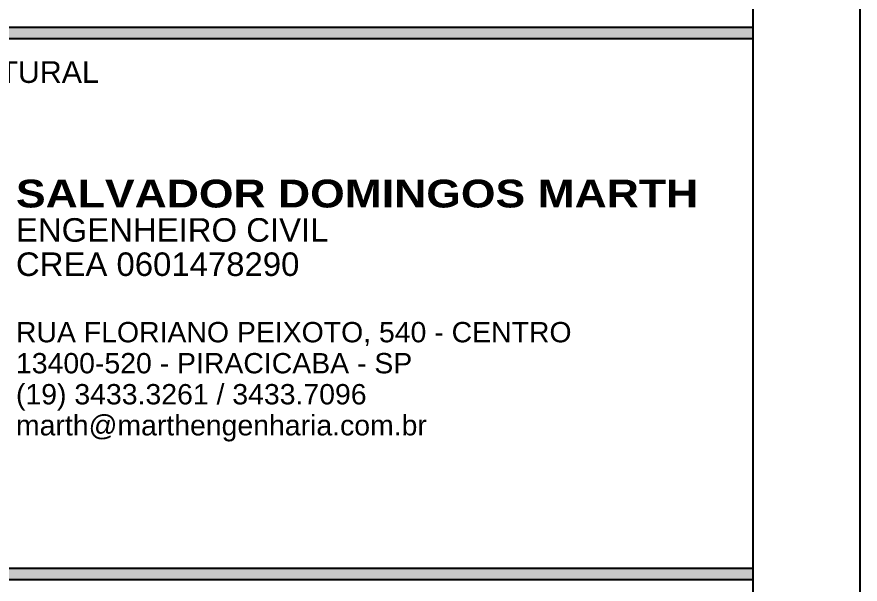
# Model space of a CAD drawing. Extents: x 0 to 7795, y 0 to 4205.
# Drawn here: x 7401.1 to 7795, y 614.8 to 879.8 of the extents above; entities that cross this region are included whole.
import ezdxf

# ---------------------------------------------------------------- set-up
doc = ezdxf.new("R2010")
doc.units = 0
doc.header["$MEASUREMENT"] = 0
for name, color, linetype in [('MTH-179', 1, 'CONTINUOUS'), ('MTH-CARIMBO-TXT1', 1, 'CONTINUOUS'), ('MTH-CARIMBO-TXT2', 1, 'CONTINUOUS'), ('MTH-CARIMBOEFORMATO', 1, 'CONTINUOUS'), ('MTH-MARGEM', 5, 'CONTINUOUS'), ('MTH-TXT-NEGRITO', 5, 'CONTINUOUS')]:
    doc.layers.add(name, color=color, linetype=linetype)
doc.styles.add('TQS_ARIAL', font='arial.ttf')
doc.styles.add('TQS_ARIAL_BLACK', font='ariblk.ttf')

msp = doc.modelspace()

# ---------------------------------------------------------------- linework, layer by layer
at = {"layer": 'MTH-179', "linetype": 'Continuous'}
msp.add_line((7795.004008, -0.002219), (7795.004008, 4204.998269), dxfattribs=at)
at = {"layer": 'MTH-CARIMBO-TXT2', "linetype": 'Continuous'}
for points in [[(6873.403091, 874.879051), (6873.403091, 869.750115), (7745.004003, 869.750115), (7745.004003, 874.879051), (6873.403091, 874.879051)], [(7745.015044, 617.011949), (7745.015044, 622.140885), (6872.012834, 622.140885), (6872.012834, 617.011949), (7745.015044, 617.011949)]]:
    msp.add_lwpolyline(points, dxfattribs=at)
for points in [[(6873.403091, 874.879051), (6873.403091, 869.750115), (7745.004003, 869.750115)], [(6873.403091, 874.879051), (7745.004003, 869.750115), (7745.004003, 874.879051)], [(6873.403091, 874.879051), (7745.004003, 874.879051), (6873.403091, 874.879051)], [(7745.015044, 617.011949), (7745.015044, 622.140885), (6872.012834, 622.140885)], [(7745.015044, 617.011949), (6872.012834, 622.140885), (6872.012834, 617.011949)], [(7745.015044, 617.011949), (6872.012834, 617.011949), (7745.015044, 617.011949)]]:
    msp.add_solid(points, dxfattribs=at)
at = {"layer": 'MTH-MARGEM', "linetype": 'Continuous'}
msp.add_line((7745.004008, 49.997735), (7745.004008, 4154.998269), dxfattribs=at)

# ---------------------------------------------------------------- texts
at = {"layer": 'MTH-CARIMBO-TXT1', "linetype": 'Continuous', "style": 'TQS_ARIAL'}
for s, p in [('ENGENHEIRO CIVIL  ', (7400.642059, 774.794433)), ('CREA 0601478290', (7400.642059, 758.794433))]:
    msp.add_text(s, height=11, dxfattribs=at).set_placement(p)
at = {"layer": 'MTH-CARIMBO-TXT2', "linetype": 'Continuous', "style": 'TQS_ARIAL'}
msp.add_text('PROJETO ESTRUTURAL', height=10.15, dxfattribs=at).set_placement((7273.950141, 848.994926))
at = {"layer": 'MTH-CARIMBOEFORMATO', "linetype": 'Continuous', "style": 'TQS_ARIAL'}
for s, p in [('RUA FLORIANO PEIXOTO, 540 - CENTRO ', (7400.642059, 727.794433)), ('13400-520 - PIRACICABA - SP', (7400.642059, 713.294433)), ('(19) 3433.3261 / 3433.7096', (7400.642059, 698.794433)), ('marth@marthengenharia.com.br', (7400.642059, 684.294433))]:
    msp.add_text(s, height=9.5, dxfattribs=at).set_placement(p)
at = {"layer": 'MTH-TXT-NEGRITO', "linetype": 'Continuous', "style": 'TQS_ARIAL_BLACK'}
msp.add_text('SALVADOR DOMINGOS MARTH', height=13, dxfattribs=at).set_placement((7400.642059, 790.794433))

doc.saveas('drawing.dxf')
